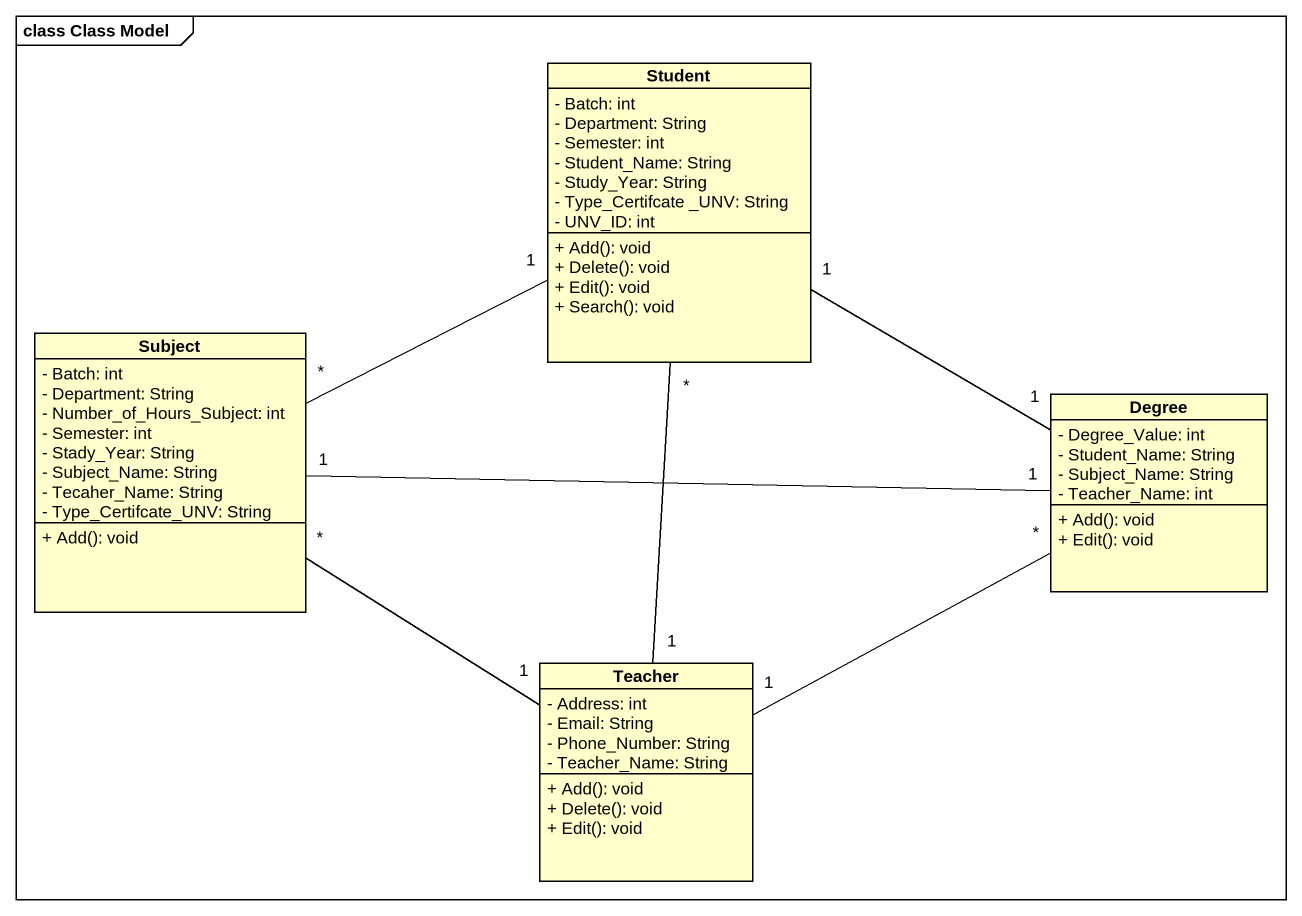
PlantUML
@startuml
mainframe class Class Model
hide circle
hide empty members
skinparam classAttributeIconSize 0
class Student {
  - Batch: int
  - Department: String
  - Semester: int
  - Student_Name: String
  - Study_Year: String
  - Type_Certifcate _UNV: String
  - UNV_ID: int
  + Add(): void
  + Delete(): void
  + Edit(): void
  + Search(): void
}
class Subject {
  - Batch: int
  - Department: String
  - Number_of_Hours_Subject: int
  - Semester: int
  - Stady_Year: String
  - Subject_Name: String
  - Tecaher_Name: String
  - Type_Certifcate_UNV: String
  + Add(): void
}
class Degree {
  - Degree_Value: int
  - Student_Name: String
  - Subject_Name: String
  - Teacher_Name: int
  + Add(): void
  + Edit(): void
}
class Teacher {
  - Address: int
  - Email: String
  - Phone_Number: String
  - Teacher_Name: String
  + Add(): void
  + Delete(): void
  + Edit(): void
}
Student "1" -right- "1" Degree
Subject "*" -right- "1" Student
Degree "1" -left- "1" Subject
Teacher "1" -up- "*" Student
Teacher "1" -up- "*" Subject
Teacher "1" -right- "*" Degree
@enduml
